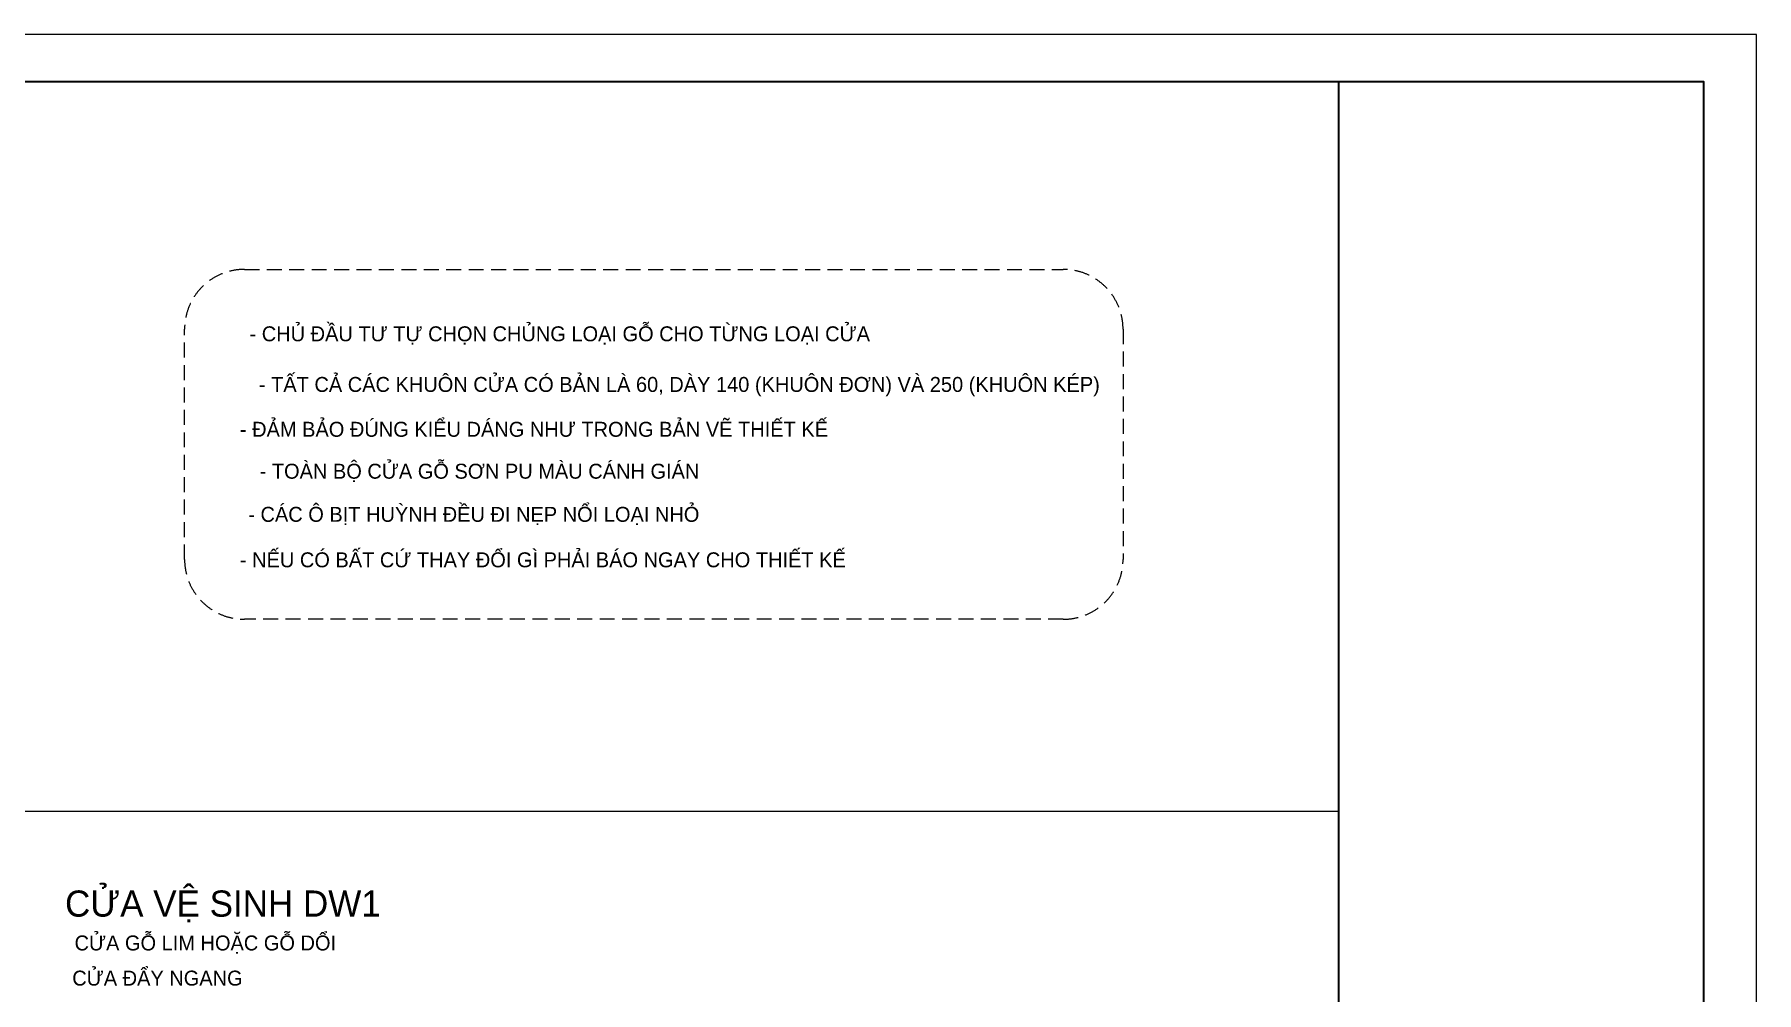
# Model space of a CAD drawing. Header units: millimetres. Extents: x -529782 to -142003, y -492574 to -273331.
# Drawn here: x -238720 to -232961, y -425491 to -422287 of the extents above; entities that cross this region are included whole.
import ezdxf
from ezdxf.enums import TextEntityAlignment as Align

# ---------------------------------------------------------------- set-up
doc = ezdxf.new("R2010")
doc.units = ezdxf.units.MM
doc.header["$LTSCALE"] = 500
doc.header["$MEASUREMENT"] = 0
doc.linetypes.add('HIDDEN', pattern=[0.375, 0.25, -0.125])
for name, color, linetype, lineweight in [('1.cat 30', 30, 'CONTINUOUS', 35), ('2.thay 145', 145, 'CONTINUOUS', 18), ('3.manh 08', 8, 'CONTINUOUS', 9), ('6.khuat 75', 75, 'HIDDEN', 18), ('9.text \xad white', 7, 'CONTINUOUS', 15), ('CA.dim 08', 251, 'CONTINUOUS', 13)]:
    doc.layers.add(name, color=color, linetype=linetype, lineweight=lineweight)
doc.styles.add('CA.JSC1', font='')
doc.styles.get('CA.JSC1').set_extended_font_data('.VnAvantH')

# ---------------------------------------------------------------- blocks, each defined once
blk = doc.blocks.new('khung co loan')
at = {"layer": '1.cat 30'}
blk.add_lwpolyline([(1158, -14553), (1158, -303), (20658, -303), (20658, -14553)], close=True, dxfattribs=at)
blk.add_lwpolyline([(18298, -303), (18298, -14553)], dxfattribs=at)
at = {"layer": '3.manh 08'}
blk.add_lwpolyline([(0, -14850), (21000, -14850), (21000, 0), (0, 0)], close=True, dxfattribs=at)

msp = doc.modelspace()

# ---------------------------------------------------------------- linework, layer by layer
at = {"layer": '6.khuat 75', "ltscale": 0.4}
msp.add_lwpolyline([(-238217.5, -423272.8, -0.414214), (-238017.5, -423072.8), (-235279.5, -423072.8, -0.414214), (-235079.5, -423272.8), (-235079.5, -424042.8, -0.414214), (-235279.5, -424242.8), (-238017.5, -424242.8, -0.414214), (-238217.5, -424042.8)], format="xyb", close=True, dxfattribs=at)
at = {"layer": 'CA.dim 08'}
msp.add_line((-243228.7, -424885), (-234359.4, -424885), dxfattribs=at)

# ---------------------------------------------------------------- block references
at = {"layer": '2.thay 145', "xscale": 0.5174686212558299, "yscale": 0.5174686212558299, "zscale": 0.5174686212558299}
msp.add_blockref('khung co loan', (-243828.1, -422287.1), dxfattribs=at)

# ---------------------------------------------------------------- texts
at = {"layer": '9.text \xad white', "style": 'CA.JSC1'}
for s, p in [('- chñ ®Çu t\xad tù chän chñng lo¹i gç cho tõng lo¹i cöa', (-235925.6, -423313.2)), ('- tÊt c¶ c¸c khu«n cöa cã b¶n lµ 60, dµy 140 (khu«n ®¬n) vµ 250 (khu«n kÐp)', (-235157.2, -423482.5)), ('- ®¶m b¶o ®óng kiÓu d¸ng nh\xad trong b¶n vÏ thiÕt kÕ', (-236065.9, -423632.5)), ('- toµn bé cöa gç s¬n pu mµu c¸nh gi¸n', (-236496.2, -423772.7)), ('- c¸c « bÞt huúnh ®Òu ®i nÑp næi lo¹i nhá', (-236496.2, -423916.9)), ('- nÕu cã bÊt cø thay ®æi g× ph¶i b¸o ngay cho thiÕt kÕ', (-236006.5, -424069)), ('cöa gç lim hoÆc gç dæi', (-237711, -425350.3)), ('cöa ®Èy ngang', (-238023.3, -425467.8))]:
    msp.add_text(s, height=50, dxfattribs=at).set_placement(p, align=Align.RIGHT)
msp.add_text('cöa vÖ sinh dw1', height=87.5, dxfattribs=at).set_placement((-238617.2, -425237.3))

doc.saveas('drawing.dxf')
